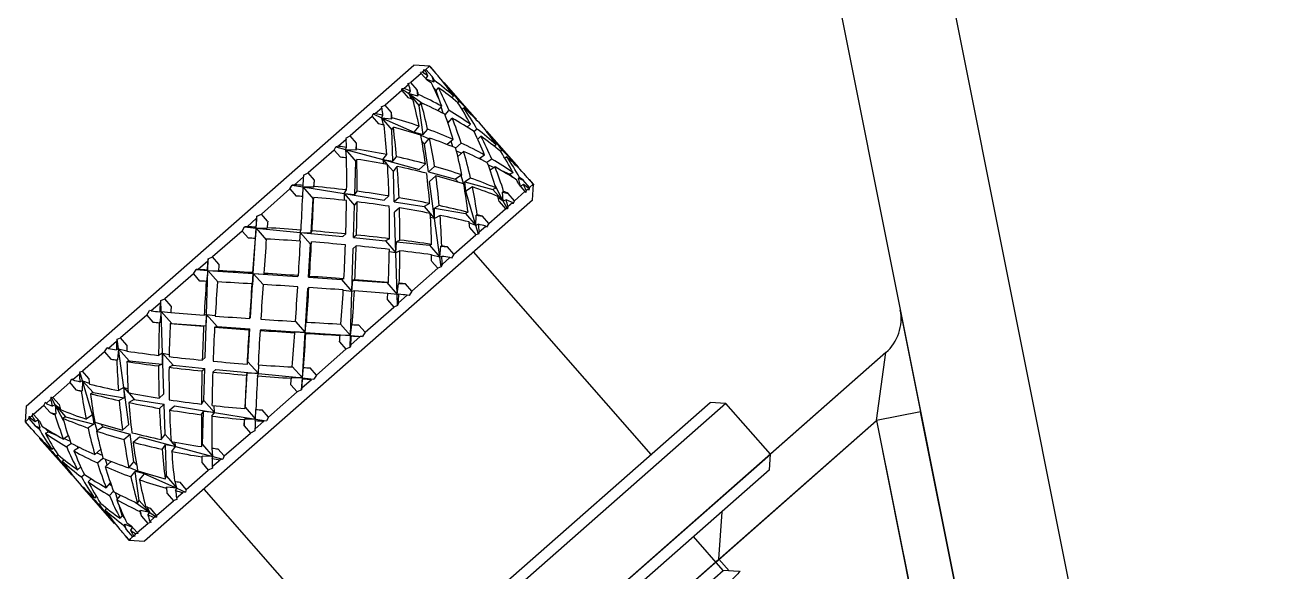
# Model space of a CAD drawing. Header units: millimetres. Extents: x 15 to 1184, y 5 to 836.
# Drawn here: x 315.08 to 326.25, y 355.65 to 360.52 of the extents above; entities that cross this region are included whole.
import ezdxf

# ---------------------------------------------------------------- set-up
doc = ezdxf.new("R2010")
doc.units = ezdxf.units.MM

msp = doc.modelspace()

# ---------------------------------------------------------------- linework, layer by layer
at = {"color": 7, "linetype": 'Continuous', "lineweight": 25}
for p, q in [((319.137, 376.691), (329.42, 325.28)), ((319.137, 376.691), (324.219, 351.285)), ((330.4, 325.476), (320.749, 373.731)), ((325.539, 349.783), (320.749, 373.731)), ((315.09, 357.129), (318.545, 360.165)), ((318.686, 360.156), (318.545, 360.165)), ((318.643, 360.119), (318.623, 360.101)), ((318.629, 360.122), (318.652, 360.126)), ((318.629, 360.122), (318.643, 360.119)), ((318.684, 360.154), (318.652, 360.126)), ((318.708, 360.063), (318.652, 360.126)), ((318.685, 360.156), (318.668, 360.156)), ((318.684, 360.154), (318.668, 360.156)), ((318.684, 360.154), (318.74, 360.09)), ((318.686, 360.156), (318.685, 360.156)), ((318.722, 360.115), (318.686, 360.156)), ((318.721, 360.112), (318.722, 360.115)), ((318.488, 359.998), (318.518, 360.008)), ((318.488, 359.998), (318.499, 359.992)), ((318.611, 360.09), (318.518, 360.008)), ((318.574, 359.944), (318.518, 360.008)), ((318.623, 360.101), (318.603, 360.099)), ((318.611, 360.09), (318.603, 360.099)), ((318.611, 360.09), (318.667, 360.026)), ((318.652, 360.043), (318.67, 360.069)), ((318.652, 360.043), (318.722, 360.016)), ((318.722, 360.016), (318.708, 360.063)), ((318.722, 360.016), (318.729, 360.026)), ((318.813, 360.005), (318.816, 360.009)), ((319.101, 359.683), (318.816, 360.009)), ((318.437, 359.938), (318.288, 359.807)), ((318.459, 359.957), (318.437, 359.954)), ((318.437, 359.938), (318.437, 359.954)), ((318.437, 359.954), (318.5, 359.91)), ((318.437, 359.938), (318.494, 359.874)), ((318.499, 359.992), (318.459, 359.957)), ((318.5, 359.91), (318.516, 359.933)), ((318.5, 359.91), (318.593, 359.803)), ((318.5, 359.91), (318.523, 359.862)), ((318.5, 359.91), (318.581, 359.892)), ((318.5, 359.91), (318.628, 359.819)), ((318.581, 359.892), (318.574, 359.944)), ((318.581, 359.892), (318.587, 359.902)), ((318.721, 359.964), (318.745, 359.937)), ((318.745, 359.937), (318.763, 359.963)), ((318.769, 359.858), (318.745, 359.937)), ((318.883, 359.873), (318.897, 359.889)), ((318.26, 359.782), (318.204, 359.732)), ((318.253, 359.792), (318.288, 359.807)), ((318.253, 359.792), (318.26, 359.782)), ((318.345, 359.743), (318.288, 359.807)), ((318.593, 359.803), (318.609, 359.827)), ((318.628, 359.547), (318.593, 359.803)), ((318.759, 359.758), (318.793, 359.798)), ((318.805, 359.735), (318.788, 359.792)), ((318.938, 359.828), (318.95, 359.841)), ((318.976, 359.767), (318.991, 359.783)), ((318.174, 359.706), (317.977, 359.533)), ((318.174, 359.706), (318.181, 359.729)), ((318.174, 359.706), (318.23, 359.642)), ((318.204, 359.732), (318.181, 359.729)), ((318.181, 359.729), (318.256, 359.695)), ((318.256, 359.695), (318.269, 359.716)), ((318.256, 359.695), (318.35, 359.589)), ((318.256, 359.695), (318.272, 359.632)), ((318.256, 359.695), (318.547, 359.568)), ((318.256, 359.695), (318.346, 359.686)), ((318.346, 359.686), (318.345, 359.743)), ((318.346, 359.686), (318.351, 359.694)), ((318.823, 359.72), (318.858, 359.761)), ((318.841, 359.668), (318.857, 359.658)), ((318.848, 359.648), (318.887, 359.692)), ((319.101, 359.683), (319.098, 359.681)), ((318.35, 359.589), (318.362, 359.61)), ((318.359, 359.31), (318.35, 359.589)), ((318.547, 359.568), (318.591, 359.62)), ((318.547, 359.568), (318.557, 359.555)), ((318.547, 359.568), (318.549, 359.558)), ((318.547, 359.568), (318.68, 359.509)), ((318.547, 359.568), (318.628, 359.547)), ((318.628, 359.547), (318.668, 359.593)), ((319.049, 359.637), (319.021, 359.612)), ((319.108, 359.595), (319.082, 359.572)), ((319.195, 359.577), (319.192, 359.574)), ((319.481, 359.252), (319.195, 359.577)), ((317.872, 359.441), (317.849, 359.437)), ((317.942, 359.502), (317.872, 359.441)), ((317.938, 359.515), (317.977, 359.533)), ((317.938, 359.515), (317.942, 359.502)), ((318.034, 359.469), (317.977, 359.533)), ((318.032, 359.41), (318.034, 359.469)), ((318.616, 359.488), (318.64, 359.461)), ((318.64, 359.461), (318.685, 359.514)), ((318.674, 359.213), (318.64, 359.461)), ((318.895, 359.502), (318.843, 359.456)), ((318.893, 359.436), (318.878, 359.487)), ((318.966, 359.47), (318.916, 359.426)), ((319.142, 359.531), (319.114, 359.506)), ((319.279, 359.455), (319.261, 359.442)), ((317.835, 359.408), (317.603, 359.204)), ((317.835, 359.408), (317.849, 359.437)), ((317.835, 359.408), (317.891, 359.344)), ((317.849, 359.437), (317.935, 359.413)), ((317.935, 359.413), (317.944, 359.43)), ((317.935, 359.413), (318.029, 359.307)), ((317.935, 359.413), (317.941, 359.338)), ((317.935, 359.413), (318.268, 359.323)), ((317.935, 359.413), (318.032, 359.41)), ((318.032, 359.41), (318.035, 359.416)), ((318.268, 359.323), (318.303, 359.367)), ((318.359, 359.31), (318.389, 359.348)), ((318.923, 359.402), (318.971, 359.381)), ((318.988, 359.396), (318.936, 359.35)), ((319.175, 359.363), (319.127, 359.331)), ((319.146, 359.321), (319.138, 359.338)), ((319.331, 359.406), (319.317, 359.397)), ((319.373, 359.348), (319.355, 359.336)), ((318.019, 359.012), (318.029, 359.307)), ((318.029, 359.307), (318.037, 359.324)), ((318.268, 359.323), (318.308, 359.278)), ((318.268, 359.323), (318.273, 359.285)), ((318.268, 359.323), (318.592, 359.236)), ((318.268, 359.323), (318.359, 359.31)), ((318.309, 359.276), (318.362, 359.217)), ((318.362, 359.217), (318.396, 359.261)), ((318.37, 358.947), (318.362, 359.217)), ((318.648, 359.285), (318.592, 359.236)), ((318.729, 359.262), (318.674, 359.213)), ((319.24, 359.326), (319.196, 359.296)), ((319.208, 359.276), (319.262, 359.253)), ((319.269, 359.257), (319.225, 359.228)), ((319.325, 359.225), (319.4, 359.192)), ((319.481, 359.252), (319.476, 359.25)), ((317.562, 359.168), (317.482, 359.098)), ((317.562, 359.184), (317.603, 359.204)), ((317.562, 359.184), (317.562, 359.168)), ((317.659, 359.14), (317.603, 359.204)), ((317.655, 359.079), (317.659, 359.14)), ((318.674, 359.213), (318.915, 359.148)), ((318.741, 359.179), (318.685, 359.129)), ((318.73, 358.797), (318.685, 359.129)), ((318.973, 359.186), (318.915, 359.148)), ((318.915, 359.148), (318.939, 359.121)), ((319.009, 359.042), (318.967, 359.182)), ((319.05, 359.159), (318.998, 359.126)), ((319.009, 359.042), (318.998, 359.126)), ((318.998, 359.126), (319.248, 359.058)), ((319.428, 359.206), (319.4, 359.192)), ((319.4, 359.192), (319.424, 359.164)), ((319.487, 359.164), (319.476, 359.158)), ((319.494, 359.085), (319.476, 359.158)), ((319.476, 359.158), (319.52, 359.139)), ((319.576, 359.075), (319.52, 359.139)), ((319.552, 359.167), (319.608, 359.103)), ((319.574, 359.146), (319.571, 359.144)), ((319.61, 359.104), (319.574, 359.146)), ((319.601, 358.963), (319.61, 359.104)), ((319.61, 359.104), (319.608, 359.087)), ((319.61, 359.104), (319.61, 359.104)), ((317.441, 359.062), (317.186, 358.838)), ((317.441, 359.062), (317.46, 359.095)), ((317.441, 359.062), (317.497, 358.998)), ((317.482, 359.098), (317.46, 359.095)), ((317.46, 359.095), (317.555, 359.079)), ((317.555, 359.079), (317.553, 358.994)), ((317.555, 359.079), (317.559, 359.092)), ((317.555, 359.079), (317.649, 358.973)), ((317.555, 359.079), (317.923, 359.02)), ((317.555, 359.079), (317.655, 359.079)), ((317.655, 359.079), (317.656, 359.084)), ((317.923, 359.02), (317.945, 359.053)), ((317.923, 359.02), (318.016, 358.913)), ((317.923, 359.02), (317.924, 358.96)), ((317.923, 359.02), (318.28, 358.962)), ((317.923, 359.02), (318.019, 359.012)), ((318.019, 359.012), (318.039, 359.041)), ((318.323, 358.999), (318.28, 358.962)), ((318.998, 359.054), (319.009, 359.042)), ((319.009, 359.042), (318.999, 359.046)), ((319.067, 359.079), (319.009, 359.042)), ((319.098, 358.737), (319.009, 359.042)), ((319.274, 359.07), (319.248, 359.058)), ((319.248, 359.058), (319.342, 358.952)), ((319.342, 358.952), (319.268, 359.091)), ((319.345, 359.039), (319.335, 359.034)), ((319.342, 358.952), (319.335, 359.034)), ((319.335, 359.034), (319.386, 359.021)), ((319.442, 358.957), (319.386, 359.021)), ((319.442, 358.957), (319.535, 359.038)), ((319.479, 359.102), (319.535, 359.038)), ((319.521, 359.1), (319.494, 359.085)), ((319.543, 359.029), (319.535, 359.038)), ((319.547, 359.049), (319.543, 359.029)), ((319.547, 359.049), (319.567, 359.067)), ((319.569, 359.052), (319.567, 359.067)), ((319.576, 359.075), (319.569, 359.052)), ((319.576, 359.075), (319.608, 359.103)), ((319.608, 359.087), (319.608, 359.103)), ((319.601, 358.963), (316.146, 355.927)), ((317.63, 358.67), (317.649, 358.973)), ((317.649, 358.973), (317.652, 358.986)), ((318.008, 358.628), (318.016, 358.913)), ((318.016, 358.913), (318.039, 358.946)), ((318.413, 358.984), (318.37, 358.947)), ((318.37, 358.947), (318.637, 358.904)), ((318.416, 358.893), (318.373, 358.855)), ((318.685, 358.932), (318.637, 358.904)), ((318.637, 358.904), (318.689, 358.844)), ((318.771, 358.914), (318.729, 358.889)), ((318.729, 358.889), (319.005, 358.844)), ((318.73, 358.797), (318.729, 358.889)), ((319.213, 358.755), (319.362, 358.886)), ((319.342, 358.952), (319.298, 358.981)), ((319.305, 358.95), (319.362, 358.886)), ((319.367, 358.964), (319.342, 358.952)), ((319.378, 358.884), (319.342, 358.952)), ((319.378, 358.884), (319.362, 358.886)), ((319.383, 358.905), (319.378, 358.884)), ((319.383, 358.905), (319.423, 358.94)), ((319.428, 358.928), (319.423, 358.94)), ((319.442, 358.957), (319.428, 358.928)), ((317.143, 358.8), (317.058, 358.725)), ((317.139, 358.713), (317.145, 358.818)), ((317.145, 358.818), (317.143, 358.8)), ((317.145, 358.818), (317.186, 358.838)), ((317.242, 358.774), (317.186, 358.838)), ((318.385, 358.494), (318.373, 358.855)), ((318.691, 358.842), (318.73, 358.797)), ((318.73, 358.797), (318.693, 358.807)), ((318.778, 358.826), (318.73, 358.797)), ((318.777, 358.455), (318.73, 358.797)), ((319.027, 358.854), (319.005, 358.844)), ((319.005, 358.844), (319.098, 358.737)), ((319.098, 358.737), (319.101, 358.828)), ((319.109, 358.832), (319.101, 358.828)), ((319.101, 358.828), (319.156, 358.819)), ((319.213, 358.755), (319.156, 358.819)), ((317.014, 358.687), (316.752, 358.457)), ((317.014, 358.687), (317.037, 358.723)), ((317.014, 358.687), (317.071, 358.623)), ((317.058, 358.725), (317.037, 358.723)), ((317.037, 358.723), (317.139, 358.713)), ((317.114, 358.309), (317.139, 358.713)), ((317.139, 358.713), (317.13, 358.617)), ((317.139, 358.713), (317.137, 358.721)), ((317.139, 358.713), (317.531, 358.675)), ((317.139, 358.713), (317.239, 358.713)), ((317.139, 358.713), (317.23, 358.61)), ((317.239, 358.713), (317.238, 358.716)), ((317.531, 358.675), (317.527, 358.597)), ((317.531, 358.675), (317.539, 358.696)), ((317.531, 358.675), (317.624, 358.569)), ((317.531, 358.675), (317.911, 358.637)), ((317.531, 358.675), (317.63, 358.67)), ((317.63, 358.67), (317.638, 358.688)), ((317.938, 358.661), (317.911, 358.637)), ((319.098, 358.737), (319.038, 358.761)), ((319.042, 358.718), (319.098, 358.654)), ((319.12, 358.747), (319.098, 358.737)), ((319.121, 358.659), (319.098, 358.737)), ((319.121, 358.659), (319.098, 358.654)), ((319.128, 358.681), (319.121, 358.659)), ((319.128, 358.681), (319.185, 358.731)), ((319.193, 358.722), (319.185, 358.731)), ((319.213, 358.755), (319.193, 358.722)), ((317.13, 358.617), (317.129, 358.62)), ((317.606, 358.275), (317.624, 358.569)), ((317.624, 358.569), (317.632, 358.589)), ((318.031, 358.555), (318.005, 358.531)), ((318.034, 358.651), (318.008, 358.628)), ((318.008, 358.628), (318.292, 358.6)), ((318.327, 358.618), (318.292, 358.6)), ((318.292, 358.6), (318.385, 358.494)), ((318.385, 358.494), (318.389, 358.59)), ((318.421, 358.606), (318.389, 358.59)), ((318.389, 358.59), (318.684, 358.562)), ((318.702, 358.568), (318.684, 358.562)), ((318.684, 358.562), (318.777, 358.455)), ((318.777, 358.455), (318.786, 358.552)), ((318.793, 358.554), (318.786, 358.552)), ((318.786, 358.552), (318.845, 358.546)), ((318.901, 358.482), (318.845, 358.546)), ((318.901, 358.482), (319.098, 358.654)), ((316.713, 358.438), (316.708, 358.418)), ((316.71, 358.336), (316.713, 358.438)), ((316.713, 358.438), (316.752, 358.457)), ((316.808, 358.393), (316.752, 358.457)), ((317.993, 358.149), (318.005, 358.531)), ((318.385, 358.494), (318.326, 358.503)), ((318.421, 358.512), (318.385, 358.494)), ((318.397, 358.122), (318.385, 358.494)), ((318.777, 358.455), (318.703, 358.471)), ((318.795, 358.461), (318.777, 358.455)), ((318.789, 358.367), (318.777, 358.455)), ((318.796, 358.389), (318.866, 358.451)), ((318.879, 358.445), (318.866, 358.451)), ((318.901, 358.482), (318.879, 358.445)), ((320.66, 356.698), (319.075, 358.501)), ((316.58, 358.306), (316.605, 358.344)), ((316.624, 358.344), (316.605, 358.344)), ((316.605, 358.344), (316.71, 358.336)), ((316.708, 358.418), (316.624, 358.344)), ((316.71, 358.336), (316.698, 358.237)), ((316.698, 357.943), (316.71, 358.336)), ((316.71, 358.336), (316.702, 358.34)), ((316.71, 358.336), (317.114, 358.309)), ((316.71, 358.336), (316.806, 358.333)), ((316.71, 358.336), (316.801, 358.233)), ((316.806, 358.333), (316.803, 358.334)), ((318.527, 358.152), (318.759, 358.357)), ((318.703, 358.42), (318.759, 358.357)), ((318.789, 358.367), (318.759, 358.357)), ((318.796, 358.389), (318.789, 358.367)), ((316.58, 358.306), (316.326, 358.082)), ((316.58, 358.306), (316.636, 358.242)), ((316.698, 358.237), (316.695, 358.239)), ((317.09, 357.916), (317.114, 358.309)), ((317.107, 358.209), (317.101, 358.216)), ((317.114, 358.309), (317.107, 358.209)), ((317.114, 358.309), (317.108, 358.316)), ((317.114, 358.309), (317.507, 358.282)), ((317.114, 358.309), (317.214, 358.304)), ((317.114, 358.309), (317.201, 358.21)), ((317.214, 358.304), (317.208, 358.31)), ((317.516, 358.29), (317.507, 358.282)), ((317.615, 358.283), (317.606, 358.275)), ((317.606, 358.275), (317.899, 358.255)), ((317.921, 358.261), (317.899, 358.255)), ((317.899, 358.255), (317.993, 358.149)), ((317.993, 358.149), (318, 358.248)), ((318.019, 358.253), (318, 358.248)), ((318, 358.248), (318.304, 358.228)), ((318.317, 358.229), (318.304, 358.228)), ((318.304, 358.228), (318.397, 358.122)), ((318.397, 358.122), (318.409, 358.221)), ((318.409, 358.221), (318.471, 358.216)), ((318.414, 358.221), (318.409, 358.221)), ((318.527, 358.152), (318.471, 358.216)), ((317.576, 357.783), (317.6, 358.176)), ((317.609, 358.184), (317.6, 358.176)), ((317.993, 358.149), (317.915, 358.156)), ((317.981, 357.756), (317.993, 358.149)), ((318.014, 358.155), (317.993, 358.149)), ((318.397, 358.122), (318.312, 358.13)), ((318.41, 358.123), (318.397, 358.122)), ((318.4, 358.025), (318.397, 358.122)), ((318.407, 358.047), (318.486, 358.117)), ((318.502, 358.114), (318.486, 358.117)), ((318.527, 358.152), (318.502, 358.114)), ((316.284, 358.045), (316.204, 357.975)), ((316.29, 358.067), (316.284, 358.045)), ((316.29, 358.067), (316.326, 358.082)), ((316.293, 357.97), (316.29, 358.067)), ((316.382, 358.018), (316.326, 358.082)), ((318.11, 357.786), (318.365, 358.01)), ((318.309, 358.074), (318.365, 358.01)), ((318.4, 358.025), (318.365, 358.01)), ((318.407, 358.047), (318.4, 358.025)), ((316.164, 357.939), (315.932, 357.735)), ((316.164, 357.939), (316.189, 357.978)), ((316.164, 357.939), (316.22, 357.876)), ((316.204, 357.975), (316.189, 357.978)), ((316.22, 357.876), (316.281, 357.871)), ((316.293, 357.97), (316.28, 357.969)), ((316.293, 357.97), (316.281, 357.871)), ((316.293, 357.97), (316.379, 357.962)), ((316.293, 357.97), (316.387, 357.864)), ((316.305, 357.598), (316.293, 357.97)), ((316.698, 357.943), (316.676, 357.937)), ((316.686, 357.561), (316.698, 357.943)), ((316.698, 357.943), (316.69, 357.843)), ((316.698, 357.943), (316.775, 357.936)), ((316.698, 357.943), (316.791, 357.837)), ((317.081, 357.908), (317.09, 357.916)), ((317.49, 357.882), (317.576, 357.783)), ((317.576, 357.783), (317.584, 357.882)), ((317.59, 357.876), (317.584, 357.882)), ((322.879, 357.983), (323.06, 357.078)), ((322.879, 357.983), (323.06, 357.078)), ((316.281, 357.871), (316.276, 357.871)), ((316.387, 357.864), (316.374, 357.862)), ((316.387, 357.864), (316.69, 357.843)), ((316.69, 357.843), (316.671, 357.839)), ((316.791, 357.837), (316.77, 357.831)), ((316.791, 357.837), (317.084, 357.817)), ((317.066, 357.523), (317.084, 357.817)), ((317.075, 357.809), (317.084, 357.817)), ((317.175, 357.802), (317.184, 357.81)), ((317.184, 357.81), (317.576, 357.783)), ((317.576, 357.783), (317.477, 357.788)), ((317.483, 357.782), (317.477, 357.788)), ((317.552, 357.379), (317.576, 357.783)), ((317.583, 357.776), (317.576, 357.783)), ((317.576, 357.783), (317.981, 357.756)), ((317.89, 357.859), (317.981, 357.756)), ((317.981, 357.756), (317.993, 357.855)), ((317.996, 357.853), (317.993, 357.855)), ((318.11, 357.786), (318.054, 357.85)), ((318.11, 357.786), (318.086, 357.748)), ((315.894, 357.703), (315.824, 357.641)), ((315.901, 357.725), (315.894, 357.703)), ((315.901, 357.725), (315.932, 357.735)), ((315.914, 357.637), (315.901, 357.725)), ((315.988, 357.671), (315.932, 357.735)), ((317.882, 357.699), (317.939, 357.635)), ((317.981, 357.756), (317.884, 357.759)), ((317.887, 357.758), (317.884, 357.759)), ((317.978, 357.653), (317.939, 357.635)), ((317.978, 357.653), (317.981, 357.756)), ((317.982, 357.674), (317.978, 357.653)), ((317.988, 357.752), (317.981, 357.756)), ((317.981, 357.756), (318.086, 357.748)), ((317.982, 357.674), (318.067, 357.748)), ((318.086, 357.748), (318.067, 357.748)), ((315.789, 357.61), (315.593, 357.438)), ((315.789, 357.61), (315.812, 357.647)), ((315.789, 357.61), (315.845, 357.546)), ((315.824, 357.641), (315.812, 357.647)), ((315.845, 357.546), (315.905, 357.54)), ((315.914, 357.637), (315.895, 357.631)), ((315.905, 357.54), (315.898, 357.538)), ((315.914, 357.637), (315.905, 357.54)), ((315.914, 357.637), (316.007, 357.53)), ((315.914, 357.637), (315.988, 357.621)), ((315.96, 357.295), (315.914, 357.637)), ((316.305, 357.598), (316.27, 357.58)), ((316.305, 357.598), (316.301, 357.501)), ((316.305, 357.598), (316.399, 357.492)), ((316.305, 357.598), (316.365, 357.589)), ((316.317, 357.237), (316.305, 357.598)), ((316.659, 357.537), (316.686, 357.561)), ((317.676, 357.405), (317.939, 357.635)), ((322.751, 357.605), (319.92, 355.116)), ((322.751, 357.605), (321.723, 356.701)), ((322.668, 356.999), (322.751, 357.605)), ((322.668, 356.999), (322.751, 357.605)), ((315.569, 357.433), (315.562, 357.411)), ((315.569, 357.433), (315.593, 357.438)), ((315.593, 357.354), (315.569, 357.433)), ((315.649, 357.374), (315.593, 357.438)), ((316.007, 357.53), (315.989, 357.524)), ((316.007, 357.53), (316.301, 357.501)), ((316.301, 357.501), (316.27, 357.486)), ((316.399, 357.492), (316.363, 357.474)), ((316.399, 357.492), (316.683, 357.464)), ((316.657, 357.441), (316.683, 357.464)), ((316.674, 357.179), (316.683, 357.464)), ((316.753, 357.431), (316.779, 357.454)), ((316.779, 357.454), (317.16, 357.417)), ((317.058, 357.503), (317.066, 357.523)), ((317.066, 357.523), (317.16, 357.417)), ((317.16, 357.417), (317.163, 357.495)), ((317.461, 357.482), (317.552, 357.379)), ((317.552, 357.379), (317.561, 357.475)), ((317.561, 357.472), (317.561, 357.475)), ((317.676, 357.405), (317.62, 357.469)), ((315.478, 357.337), (315.329, 357.206)), ((315.478, 357.337), (315.497, 357.37)), ((315.478, 357.337), (315.534, 357.273)), ((315.506, 357.361), (315.497, 357.37)), ((315.562, 357.411), (315.506, 357.361)), ((315.593, 357.354), (315.57, 357.345)), ((315.593, 357.354), (315.59, 357.264)), ((315.593, 357.354), (315.686, 357.248)), ((315.593, 357.354), (315.653, 357.331)), ((315.682, 357.05), (315.593, 357.354)), ((317.042, 357.119), (317.06, 357.422)), ((317.053, 357.404), (317.06, 357.422)), ((317.16, 357.417), (317.06, 357.422)), ((317.151, 357.396), (317.16, 357.417)), ((317.16, 357.417), (317.552, 357.379)), ((317.448, 357.318), (317.504, 357.254)), ((317.552, 357.379), (317.452, 357.379)), ((317.453, 357.376), (317.452, 357.379)), ((317.545, 357.274), (317.552, 357.379)), ((317.548, 357.292), (317.632, 357.366)), ((317.552, 357.379), (317.653, 357.369)), ((317.554, 357.37), (317.552, 357.379)), ((317.653, 357.369), (317.632, 357.366)), ((317.676, 357.405), (317.653, 357.369)), ((315.313, 357.208), (315.307, 357.187)), ((315.313, 357.208), (315.329, 357.206)), ((315.349, 357.14), (315.313, 357.208)), ((315.385, 357.142), (315.329, 357.206)), ((315.534, 357.273), (315.59, 357.264)), ((315.59, 357.264), (315.581, 357.26)), ((315.686, 357.248), (315.663, 357.238)), ((315.686, 357.248), (315.962, 357.203)), ((315.96, 357.295), (315.912, 357.266)), ((315.96, 357.295), (315.999, 357.25)), ((315.96, 357.295), (315.997, 357.285)), ((315.96, 357.295), (315.962, 357.203)), ((316.005, 356.963), (315.96, 357.295)), ((316.001, 357.248), (316.054, 357.188)), ((316.275, 357.199), (316.317, 357.237)), ((317.25, 357.03), (317.504, 357.254)), ((317.545, 357.274), (317.504, 357.254)), ((317.548, 357.292), (317.545, 357.274)), ((315.09, 357.129), (315.08, 356.987)), ((315.249, 357.135), (315.156, 357.053)), ((315.249, 357.135), (315.262, 357.164)), ((315.249, 357.135), (315.305, 357.071)), ((315.268, 357.152), (315.262, 357.164)), ((315.307, 357.187), (315.268, 357.152)), ((315.349, 357.14), (315.323, 357.128)), ((315.349, 357.14), (315.442, 357.034)), ((315.349, 357.14), (315.393, 357.111)), ((315.422, 357.001), (315.349, 357.14)), ((315.349, 357.14), (315.355, 357.058)), ((315.962, 357.203), (315.919, 357.178)), ((316.054, 357.188), (316.006, 357.16)), ((316.054, 357.188), (316.32, 357.145)), ((316.278, 357.108), (316.32, 357.145)), ((316.329, 356.875), (316.32, 357.145)), ((316.368, 357.093), (316.411, 357.13)), ((316.411, 357.13), (316.768, 357.072)), ((316.652, 357.146), (316.674, 357.179)), ((316.674, 357.179), (316.768, 357.072)), ((316.768, 357.072), (316.766, 357.132)), ((317.038, 357.106), (317.042, 357.119)), ((317.042, 357.119), (317.135, 357.013)), ((317.135, 357.013), (317.138, 357.098)), ((317.25, 357.03), (317.194, 357.094)), ((321.326, 357.151), (317.721, 353.983)), ((317.73, 354.124), (321.185, 357.161)), ((321.326, 357.151), (321.185, 357.161)), ((321.723, 356.701), (321.326, 357.151)), ((315.081, 356.988), (315.08, 356.987)), ((315.08, 356.987), (315.117, 356.946)), ((315.082, 357.005), (315.081, 356.988)), ((315.082, 357.005), (315.083, 356.989)), ((315.114, 357.017), (315.083, 356.989)), ((315.139, 356.925), (315.083, 356.989)), ((315.114, 357.017), (315.121, 357.04)), ((315.114, 357.017), (315.17, 356.953)), ((315.123, 357.025), (315.121, 357.04)), ((315.144, 357.043), (315.123, 357.025)), ((315.147, 357.063), (315.144, 357.043)), ((315.147, 357.063), (315.156, 357.053)), ((315.212, 356.99), (315.156, 357.053)), ((315.169, 356.992), (315.197, 357.007)), ((315.214, 356.934), (315.197, 357.007)), ((315.305, 357.071), (315.355, 357.058)), ((315.355, 357.058), (315.345, 357.053)), ((315.442, 357.034), (315.417, 357.021)), ((315.442, 357.034), (315.692, 356.966)), ((315.682, 357.05), (315.624, 357.013)), ((315.682, 357.05), (315.693, 357.038)), ((315.682, 357.05), (315.691, 357.046)), ((315.723, 356.91), (315.682, 357.05)), ((315.682, 357.05), (315.692, 356.966)), ((316.651, 357.051), (316.671, 357.08)), ((316.662, 356.785), (316.671, 357.08)), ((316.768, 357.072), (316.671, 357.08)), ((316.745, 357.039), (316.768, 357.072)), ((316.768, 357.072), (317.135, 357.013)), ((317.032, 356.952), (317.035, 357.013)), ((317.034, 357.008), (317.035, 357.013)), ((317.135, 357.013), (317.035, 357.013)), ((317.128, 356.923), (317.208, 356.994)), ((317.132, 357), (317.135, 357.013)), ((317.135, 357.013), (317.231, 356.997)), ((317.231, 356.997), (317.208, 356.994)), ((317.25, 357.03), (317.231, 356.997)), ((320.184, 354.816), (322.668, 356.999)), ((321.235, 355.74), (322.668, 356.999)), ((323.06, 357.078), (322.668, 356.999)), ((323.06, 357.078), (322.668, 356.999)), ((322.668, 356.999), (323.965, 350.513)), ((322.668, 356.999), (323.691, 351.886)), ((324.357, 350.592), (323.06, 357.078)), ((324.219, 351.285), (323.06, 357.078)), ((315.117, 356.946), (315.119, 356.948)), ((315.17, 356.953), (315.214, 356.934)), ((315.204, 356.928), (315.214, 356.934)), ((315.262, 356.886), (315.29, 356.9)), ((315.29, 356.9), (315.266, 356.928)), ((315.29, 356.9), (315.365, 356.867)), ((315.692, 356.966), (315.641, 356.933)), ((315.775, 356.944), (315.717, 356.906)), ((315.752, 356.971), (315.775, 356.944)), ((315.775, 356.944), (316.017, 356.879)), ((315.949, 356.913), (316.005, 356.963)), ((315.961, 356.83), (316.017, 356.879)), ((316.051, 356.631), (316.017, 356.879)), ((316.294, 356.831), (316.329, 356.875)), ((316.329, 356.875), (316.381, 356.816)), ((316.856, 356.684), (317.088, 356.888)), ((317.032, 356.952), (317.088, 356.888)), ((317.129, 356.908), (317.088, 356.888)), ((317.128, 356.923), (317.129, 356.908)), ((315.21, 356.84), (315.214, 356.842)), ((315.21, 356.84), (315.496, 356.515)), ((315.465, 356.864), (315.422, 356.835)), ((315.429, 356.839), (315.482, 356.816)), ((315.495, 356.796), (315.451, 356.766)), ((315.563, 356.761), (315.515, 356.729)), ((315.553, 356.754), (315.544, 356.771)), ((316.043, 356.807), (316.099, 356.856)), ((316.099, 356.856), (316.422, 356.769)), ((316.301, 356.743), (316.332, 356.782)), ((316.422, 356.769), (316.332, 356.782)), ((316.341, 356.503), (316.332, 356.782)), ((316.383, 356.813), (316.422, 356.769)), ((316.387, 356.725), (316.422, 356.769)), ((316.422, 356.769), (316.418, 356.807)), ((316.422, 356.769), (316.755, 356.679)), ((316.654, 356.768), (316.662, 356.785)), ((316.662, 356.785), (316.755, 356.679)), ((315.318, 356.744), (315.335, 356.756)), ((315.359, 356.685), (315.374, 356.695)), ((315.411, 356.637), (315.429, 356.65)), ((315.702, 356.696), (315.754, 356.742)), ((315.719, 356.711), (315.768, 356.69)), ((315.725, 356.622), (315.774, 356.665)), ((315.813, 356.605), (315.798, 356.656)), ((316.656, 356.676), (316.659, 356.682)), ((316.657, 356.623), (316.659, 356.682)), ((316.755, 356.679), (316.659, 356.682)), ((316.747, 356.661), (316.755, 356.679)), ((316.748, 356.59), (316.819, 356.651)), ((316.755, 356.679), (316.749, 356.754)), ((316.755, 356.679), (316.842, 356.655)), ((316.856, 356.684), (316.799, 356.748)), ((316.842, 356.655), (316.819, 356.651)), ((316.856, 356.684), (316.842, 356.655)), ((318.117, 353.532), (321.723, 356.701)), ((321.713, 356.56), (321.723, 356.701)), ((315.548, 356.561), (315.577, 356.586)), ((315.796, 356.59), (315.848, 356.636)), ((316.006, 356.578), (316.051, 356.631)), ((316.01, 356.583), (316.144, 356.524)), ((316.023, 356.499), (316.062, 356.545)), ((316.051, 356.631), (316.074, 356.604)), ((316.097, 356.289), (316.062, 356.545)), ((316.144, 356.524), (316.062, 356.545)), ((316.133, 356.537), (316.144, 356.524)), ((316.144, 356.524), (316.141, 356.534)), ((316.517, 356.386), (316.713, 356.559)), ((316.657, 356.623), (316.713, 356.559)), ((316.752, 356.577), (316.713, 356.559)), ((316.748, 356.59), (316.752, 356.577)), ((321.713, 356.56), (318.258, 353.523)), ((315.496, 356.515), (315.499, 356.518)), ((315.583, 356.497), (315.608, 356.52)), ((315.642, 356.455), (315.67, 356.48)), ((315.804, 356.4), (315.842, 356.444)), ((315.834, 356.434), (315.849, 356.424)), ((316.099, 356.472), (316.144, 356.524)), ((316.144, 356.524), (316.434, 356.397)), ((316.328, 356.482), (316.341, 356.503)), ((316.341, 356.503), (316.434, 356.397)), ((316.434, 356.397), (316.419, 356.46)), ((316.517, 356.386), (316.461, 356.45)), ((315.589, 356.409), (315.592, 356.411)), ((315.589, 356.409), (315.875, 356.083)), ((315.715, 356.325), (315.7, 356.309)), ((315.832, 356.331), (315.868, 356.372)), ((315.903, 356.3), (315.886, 356.357)), ((315.897, 356.294), (315.932, 356.333)), ((316.339, 356.398), (316.344, 356.406)), ((316.434, 356.397), (316.344, 356.406)), ((316.346, 356.349), (316.344, 356.406)), ((316.346, 356.349), (316.402, 356.285)), ((316.422, 356.376), (316.434, 356.397)), ((316.43, 356.31), (316.487, 356.359)), ((316.434, 356.397), (316.51, 356.363)), ((316.51, 356.363), (316.487, 356.359)), ((316.517, 356.386), (316.51, 356.363)), ((316.672, 356.389), (318.256, 354.586)), ((315.753, 356.264), (315.741, 356.251)), ((315.807, 356.219), (315.793, 356.203)), ((315.945, 356.155), (315.922, 356.234)), ((316.062, 356.273), (316.191, 356.182)), ((316.081, 356.265), (316.097, 356.289)), ((316.097, 356.289), (316.191, 356.182)), ((316.103, 356.19), (316.109, 356.199)), ((316.191, 356.182), (316.109, 356.199)), ((316.117, 356.148), (316.109, 356.199)), ((316.191, 356.182), (316.167, 356.23)), ((316.253, 356.154), (316.197, 356.218)), ((316.253, 356.154), (316.402, 356.285)), ((316.437, 356.3), (316.402, 356.285)), ((316.43, 356.31), (316.437, 356.3)), ((315.878, 356.087), (315.875, 356.083)), ((315.945, 356.155), (315.927, 356.129)), ((315.969, 356.128), (315.945, 356.155)), ((316.117, 356.148), (316.173, 356.084)), ((316.203, 356.094), (316.173, 356.084)), ((316.175, 356.159), (316.191, 356.182)), ((316.191, 356.182), (316.253, 356.138)), ((316.192, 356.1), (316.231, 356.135)), ((316.192, 356.1), (316.203, 356.094)), ((316.253, 356.138), (316.231, 356.135)), ((316.253, 356.154), (316.253, 356.138)), ((321.264, 355.765), (321.291, 356.188)), ((316.007, 355.938), (315.95, 356.002)), ((315.969, 356.076), (315.962, 356.066)), ((315.97, 355.979), (315.968, 355.977)), ((315.968, 355.977), (316.005, 355.936)), ((315.969, 356.076), (316.039, 356.049)), ((315.982, 356.029), (315.969, 356.076)), ((315.982, 356.029), (316.038, 355.965)), ((316.039, 356.049), (316.021, 356.023)), ((316.08, 356.002), (316.024, 356.066)), ((316.047, 355.973), (316.068, 355.991)), ((316.088, 355.993), (316.068, 355.991)), ((316.08, 356.002), (316.173, 356.084)), ((316.08, 356.002), (316.088, 355.993)), ((316.005, 355.936), (316.146, 355.927)), ((316.005, 355.936), (316.005, 355.936)), ((316.023, 355.935), (316.005, 355.936)), ((316.007, 355.938), (316.038, 355.965)), ((316.007, 355.938), (316.023, 355.935)), ((316.062, 355.97), (316.038, 355.965)), ((316.047, 355.973), (316.062, 355.97)), ((321.301, 355.665), (321.037, 355.966)), ((321.264, 355.765), (319.104, 353.867)), ((321.264, 355.765), (321.235, 355.74)), ((321.355, 355.662), (321.264, 355.765)), ((319.451, 354.038), (321.301, 355.665)), ((321.441, 355.656), (321.301, 355.665))]:
    msp.add_line(p, q, dxfattribs=at)
for centre, radius, start, end in [((317.299, 358.099), 2.4, 55.1561, 56.5108), ((317.392, 357.993), 2.4, 56.895, 57.9078), ((317.299, 358.099), 2.4, 48.233, 53.4172), ((317.392, 357.993), 2.4, 49.9338, 55.1561), ((317.299, 358.099), 2.4, 41.3099, 46.5323), ((317.392, 357.993), 2.4, 42.9983, 48.233), ((317.299, 358.099), 2.4, 34.3869, 39.6216), ((317.392, 357.993), 2.4, 36.0876, 41.3099), ((317.299, 358.099), 2.4, 27.4638, 32.6861), ((317.392, 357.993), 2.4, 29.2027, 34.3869), ((317.299, 358.099), 2.4, 24.7121, 25.7249), ((317.392, 357.993), 2.4, 26.1091, 27.4638), ((322.487, 357.905), 0.4, 311.3099, 11.3099), ((322.487, 357.905), 0.4, 311.3099, 11.3099), ((317.299, 358.099), 2.4, 206.1091, 207.4638), ((317.392, 357.993), 2.4, 204.7121, 205.7249), ((317.299, 358.099), 2.4, 209.2027, 214.3869), ((317.392, 357.993), 2.4, 207.4638, 212.6861), ((317.299, 358.099), 2.4, 216.0876, 221.3099), ((317.392, 357.993), 2.4, 214.3869, 219.6216), ((317.299, 358.099), 2.4, 222.9983, 228.233), ((317.392, 357.993), 2.4, 221.3099, 226.5323), ((317.299, 358.099), 2.4, 229.9338, 235.1561), ((317.392, 357.993), 2.4, 228.233, 233.4172), ((317.299, 358.099), 2.4, 236.895, 237.9078), ((317.392, 357.993), 2.4, 235.1561, 236.5108)]:
    msp.add_arc(centre, radius, start, end, dxfattribs=at)
for centre, major_axis, ratio, start_param, end_param in [((317.299, 358.099), (0.187, 2.899), 0.604521, 5.497787, 5.521431), ((317.299, 358.099), (0.172, 2.666), 0.78345, 5.618618, 5.642262), ((317.299, 358.099), (0.187, 2.899), 0.604521, 5.376957, 5.467438), ((317.392, 357.993), (0.187, 2.899), 0.604521, 5.528136, 5.545813), ((317.392, 357.993), (0.172, 2.666), 0.78345, 5.648967, 5.666644), ((317.299, 358.099), (0.172, 2.666), 0.78345, 5.497787, 5.588268), ((317.392, 357.993), (0.172, 2.666), 0.78345, 5.527471, 5.618618), ((317.299, 358.099), (2.666, -0.172), 0.78345, 1.14789, 1.171534), ((317.299, 358.099), (0.199, 3.089), 0.450063, 5.376957, 5.400601), ((317.392, 357.993), (0.199, 3.089), 0.450063, 5.407306, 5.424983), ((317.299, 358.099), (2.666, -0.172), 0.78345, 1.027059, 1.11754), ((317.392, 357.993), (0.187, 2.899), 0.604521, 5.40664, 5.497787), ((317.299, 358.099), (0.209, 3.234), 0.311613, 5.256126, 5.27977), ((317.392, 357.993), (2.666, -0.172), 0.78345, 1.178239, 1.195916), ((317.299, 358.099), (0.199, 3.089), 0.450063, 5.256126, 5.346607), ((317.392, 357.993), (0.199, 3.089), 0.450063, 5.28581, 5.376957), ((317.392, 357.993), (2.666, -0.172), 0.78345, 1.056743, 1.14789), ((317.299, 358.099), (0.172, 2.666), 0.78345, 5.376957, 5.468104), ((317.392, 357.993), (0.172, 2.666), 0.78345, 5.406424, 5.497787), ((317.299, 358.099), (2.899, -0.187), 0.604521, 1.26872, 1.292364), ((317.392, 357.993), (0.209, 3.234), 0.311613, 5.286475, 5.304152), ((317.299, 358.099), (2.899, -0.187), 0.604521, 1.14789, 1.238371), ((317.299, 358.099), (0.187, 2.899), 0.604521, 5.256126, 5.347273), ((317.299, 358.099), (2.666, -0.172), 0.78345, 0.906229, 0.997376), ((317.392, 357.993), (0.187, 2.899), 0.604521, 5.285593, 5.376957), ((317.392, 357.993), (2.666, -0.172), 0.78345, 0.935696, 1.027059), ((317.392, 357.993), (2.899, -0.187), 0.604521, 1.299069, 1.316746), ((317.299, 358.099), (0.209, 3.234), 0.311613, 5.135296, 5.225777), ((317.392, 357.993), (2.899, -0.187), 0.604521, 1.177573, 1.26872), ((317.392, 357.993), (0.209, 3.234), 0.311613, 5.164979, 5.256126), ((317.299, 358.099), (2.899, -0.187), 0.604521, 1.027059, 1.118206), ((317.299, 358.099), (0.172, 2.666), 0.78345, 5.256126, 5.34749), ((317.299, 358.099), (2.666, -0.172), 0.78345, 0.785398, 0.876762), ((317.299, 358.099), (3.089, -0.199), 0.450063, 1.389551, 1.413195), ((317.299, 358.099), (0.215, 3.332), 0.183257, 5.135296, 5.15894), ((317.392, 357.993), (0.215, 3.332), 0.183257, 5.165645, 5.183322), ((317.299, 358.099), (0.199, 3.089), 0.450063, 5.135296, 5.226443), ((317.392, 357.993), (0.199, 3.089), 0.450063, 5.164763, 5.256126), ((317.392, 357.993), (2.899, -0.187), 0.604521, 1.056526, 1.14789), ((317.299, 358.099), (2.899, -0.187), 0.604521, 0.906229, 0.997592), ((317.392, 357.993), (0.172, 2.666), 0.78345, 5.28581, 5.376957), ((317.392, 357.993), (2.666, -0.172), 0.78345, 0.815082, 0.906229), ((317.392, 357.993), (3.089, -0.199), 0.450063, 1.4199, 1.437577), ((317.299, 358.099), (0.215, 3.332), 0.183257, 5.014465, 5.104946), ((317.299, 358.099), (3.089, -0.199), 0.450063, 1.26872, 1.359201), ((317.299, 358.099), (3.089, -0.199), 0.450063, 1.14789, 1.239037), ((317.299, 358.099), (0.187, 2.899), 0.604521, 5.135296, 5.226659), ((317.392, 357.993), (0.187, 2.899), 0.604521, 5.164979, 5.256126), ((317.392, 357.993), (2.899, -0.187), 0.604521, 0.935912, 1.027059), ((317.299, 358.099), (2.666, -0.172), 0.78345, 0.664568, 0.755715), ((317.392, 357.993), (2.666, -0.172), 0.78345, 0.694917, 0.785398), ((317.392, 357.993), (0.215, 3.332), 0.183257, 5.044149, 5.135296), ((317.392, 357.993), (3.089, -0.199), 0.450063, 1.298404, 1.389551), ((317.299, 358.099), (0.209, 3.234), 0.311613, 5.014465, 5.105612), ((317.392, 357.993), (0.209, 3.234), 0.311613, 5.043932, 5.135296), ((317.392, 357.993), (3.089, -0.199), 0.450063, 1.177357, 1.26872), ((317.299, 358.099), (3.089, -0.199), 0.450063, 1.027059, 1.118423), ((317.299, 358.099), (0.172, 2.666), 0.78345, 5.135296, 5.226443), ((317.299, 358.099), (2.899, -0.187), 0.604521, 0.785398, 0.876545), ((317.392, 357.993), (0.172, 2.666), 0.78345, 5.165645, 5.256126), ((317.392, 357.993), (2.899, -0.187), 0.604521, 0.815747, 0.906229), ((317.299, 358.099), (0.218, 3.381), 0.060489, 5.014465, 5.03811), ((317.392, 357.993), (0.218, 3.381), 0.060489, 5.044814, 5.062491), ((317.299, 358.099), (0.199, 3.089), 0.450063, 5.014465, 5.105829), ((317.392, 357.993), (0.199, 3.089), 0.450063, 5.044149, 5.135296), ((317.392, 357.993), (3.089, -0.199), 0.450063, 1.056743, 1.14789), ((317.299, 358.099), (0.187, 2.899), 0.604521, 5.014465, 5.105612), ((317.299, 358.099), (3.089, -0.199), 0.450063, 0.906229, 0.997376), ((317.299, 358.099), (2.899, -0.187), 0.604521, 0.737372, 0.755049), ((317.299, 358.099), (2.666, -0.172), 0.78345, 0.616542, 0.634218), ((317.392, 357.993), (2.666, -0.172), 0.78345, 0.640923, 0.664568), ((317.299, 358.099), (3.234, -0.209), 0.311613, 1.510381, 1.534025), ((317.392, 357.993), (3.234, -0.209), 0.311613, 1.54073, 1.558407), ((317.299, 358.099), (0.218, 3.381), 0.060489, 4.893635, 4.984116), ((317.299, 358.099), (3.234, -0.209), 0.311613, 1.389551, 1.480032), ((317.299, 358.099), (3.234, -0.209), 0.311613, 1.26872, 1.359867), ((317.392, 357.993), (0.187, 2.899), 0.604521, 5.044814, 5.135296), ((317.392, 357.993), (3.089, -0.199), 0.450063, 0.936578, 1.027059), ((317.299, 358.099), (0.172, 2.666), 0.78345, 5.08727, 5.104946), ((317.299, 358.099), (3.089, -0.199), 0.450063, 0.858203, 0.875879), ((317.392, 357.993), (2.899, -0.187), 0.604521, 0.761754, 0.785398), ((317.392, 357.993), (0.218, 3.381), 0.060489, 4.923318, 5.014465), ((317.392, 357.993), (3.234, -0.209), 0.311613, 1.419234, 1.510381), ((317.299, 358.099), (0.215, 3.332), 0.183257, 4.893635, 4.984782), ((317.392, 357.993), (0.215, 3.332), 0.183257, 4.923102, 5.014465), ((317.392, 357.993), (3.234, -0.209), 0.311613, 1.298187, 1.389551), ((317.299, 358.099), (0.209, 3.234), 0.311613, 4.893635, 4.984998), ((317.299, 358.099), (3.234, -0.209), 0.311613, 1.14789, 1.239253), ((317.392, 357.993), (0.209, 3.234), 0.311613, 4.923318, 5.014465), ((317.392, 357.993), (3.234, -0.209), 0.311613, 1.177573, 1.26872), ((317.299, 358.099), (3.234, -0.209), 0.311613, 1.027059, 1.118206), ((317.392, 357.993), (0.172, 2.666), 0.78345, 5.111651, 5.135296), ((317.392, 357.993), (3.089, -0.199), 0.450063, 0.882584, 0.906229), ((317.299, 358.099), (0.218, 3.381), 0.060489, 1.365906, 1.389551), ((317.392, 357.993), (0.218, 3.381), 0.060489, 1.341525, 1.359201), ((317.299, 358.099), (0.199, 3.089), 0.450063, 4.893635, 4.984782), ((317.392, 357.993), (0.199, 3.089), 0.450063, 4.923984, 5.014465), ((317.392, 357.993), (3.234, -0.209), 0.311613, 1.057408, 1.14789), ((317.299, 358.099), (3.234, -0.209), 0.311613, 0.979033, 0.99671), ((317.299, 358.099), (3.332, -0.215), 0.183257, 1.631212, 1.654856), ((317.299, 358.099), (3.332, -0.215), 0.183257, 1.510381, 1.600862), ((317.299, 358.099), (3.332, -0.215), 0.183257, 1.389551, 1.480698), ((317.299, 358.099), (0.187, 2.899), 0.604521, 4.966439, 4.984116), ((317.392, 357.993), (0.187, 2.899), 0.604521, 4.990821, 5.014465), ((317.392, 357.993), (3.234, -0.209), 0.311613, 1.003415, 1.027059), ((317.392, 357.993), (3.332, -0.215), 0.183257, 1.661561, 1.679238), ((317.299, 358.099), (0.218, 3.381), 0.060489, 1.4199, 1.510381), ((317.392, 357.993), (0.218, 3.381), 0.060489, 1.389551, 1.480698), ((317.392, 357.993), (3.332, -0.215), 0.183257, 1.540065, 1.631212), ((317.299, 358.099), (0.218, 3.381), 0.060489, 4.772804, 4.863951), ((317.392, 357.993), (0.218, 3.381), 0.060489, 4.802271, 4.893635), ((317.392, 357.993), (3.332, -0.215), 0.183257, 1.419018, 1.510381), ((317.299, 358.099), (0.215, 3.332), 0.183257, 4.772804, 4.864168), ((317.392, 357.993), (0.215, 3.332), 0.183257, 4.802488, 4.893635), ((317.392, 357.993), (3.332, -0.215), 0.183257, 1.298404, 1.389551), ((317.299, 358.099), (3.332, -0.215), 0.183257, 1.26872, 1.360084), ((317.299, 358.099), (3.332, -0.215), 0.183257, 1.14789, 1.239037), ((317.299, 358.099), (3.332, -0.215), 0.183257, 1.099864, 1.11754), ((317.299, 358.099), (0.209, 3.234), 0.311613, 4.772804, 4.863951), ((317.392, 357.993), (0.209, 3.234), 0.311613, 4.803153, 4.893635), ((317.392, 357.993), (3.332, -0.215), 0.183257, 1.178239, 1.26872), ((317.299, 358.099), (0.199, 3.089), 0.450063, 4.845609, 4.863286), ((317.392, 357.993), (0.199, 3.089), 0.450063, 4.86999, 4.893635), ((317.392, 357.993), (3.332, -0.215), 0.183257, 1.124245, 1.14789), ((317.299, 358.099), (3.381, -0.218), 0.060489, 1.752042, 1.775686), ((317.299, 358.099), (0.215, 3.332), 0.183257, 1.486737, 1.510381), ((317.392, 357.993), (0.215, 3.332), 0.183257, 1.462355, 1.480032), ((317.299, 358.099), (3.381, -0.218), 0.060489, 1.631212, 1.721693), ((317.392, 357.993), (3.381, -0.218), 0.060489, 1.782391, 1.800068), ((317.299, 358.099), (0.215, 3.332), 0.183257, 1.54073, 1.631212), ((317.392, 357.993), (0.215, 3.332), 0.183257, 1.510381, 1.601528), ((317.392, 357.993), (3.381, -0.218), 0.060489, 1.660895, 1.752042), ((317.299, 358.099), (0.218, 3.381), 0.060489, 1.540065, 1.631212), ((317.392, 357.993), (0.218, 3.381), 0.060489, 1.510381, 1.601745), ((317.392, 357.993), (3.381, -0.218), 0.060489, 1.539848, 1.631212), ((317.299, 358.099), (3.381, -0.218), 0.060489, 1.510381, 1.601528), ((317.299, 358.099), (3.381, -0.218), 0.060489, 1.389551, 1.480914), ((317.299, 358.099), (3.381, -0.218), 0.060489, 1.26872, 1.359867), ((317.299, 358.099), (3.381, -0.218), 0.060489, 1.220694, 1.238371), ((317.299, 358.099), (0.218, 3.381), 0.060489, 4.651974, 4.743337), ((317.392, 357.993), (0.218, 3.381), 0.060489, 4.681657, 4.772804), ((317.392, 357.993), (3.381, -0.218), 0.060489, 1.419234, 1.510381), ((317.299, 358.099), (0.215, 3.332), 0.183257, 4.651974, 4.743121), ((317.392, 357.993), (0.215, 3.332), 0.183257, 4.682323, 4.772804), ((317.392, 357.993), (3.381, -0.218), 0.060489, 1.299069, 1.389551), ((317.299, 358.099), (0.209, 3.234), 0.311613, 4.724778, 4.742455), ((317.392, 357.993), (0.209, 3.234), 0.311613, 4.74916, 4.772804), ((317.392, 357.993), (3.381, -0.218), 0.060489, 1.245076, 1.26872), ((317.299, 358.099), (0.209, 3.234), 0.311613, 1.607567, 1.631212), ((317.392, 357.993), (0.209, 3.234), 0.311613, 1.583186, 1.600862), ((317.299, 358.099), (3.381, -0.218), 0.060489, 4.386668, 4.410313), ((317.392, 357.993), (3.381, -0.218), 0.060489, 4.362287, 4.379964), ((317.299, 358.099), (3.381, -0.218), 0.060489, 4.440662, 4.531143), ((317.299, 358.099), (3.381, -0.218), 0.060489, 4.560827, 4.651974), ((317.299, 358.099), (3.381, -0.218), 0.060489, 4.681441, 4.772804), ((317.299, 358.099), (3.381, -0.218), 0.060489, 4.802488, 4.893635), ((317.299, 358.099), (0.209, 3.234), 0.311613, 1.661561, 1.752042), ((317.392, 357.993), (0.209, 3.234), 0.311613, 1.631212, 1.722359), ((317.392, 357.993), (3.381, -0.218), 0.060489, 4.410313, 4.50146), ((317.299, 358.099), (0.215, 3.332), 0.183257, 1.660895, 1.752042), ((317.392, 357.993), (0.215, 3.332), 0.183257, 1.631212, 1.722575), ((317.392, 357.993), (3.381, -0.218), 0.060489, 4.531143, 4.622507), ((317.299, 358.099), (0.218, 3.381), 0.060489, 1.660679, 1.752042), ((317.392, 357.993), (0.218, 3.381), 0.060489, 1.631212, 1.722359), ((317.392, 357.993), (3.381, -0.218), 0.060489, 4.651974, 4.743121), ((317.299, 358.099), (0.218, 3.381), 0.060489, 4.531143, 4.62229), ((317.392, 357.993), (0.218, 3.381), 0.060489, 4.561492, 4.651974), ((317.392, 357.993), (3.381, -0.218), 0.060489, 4.772804, 4.863286), ((317.299, 358.099), (3.381, -0.218), 0.060489, 4.923984, 4.941661), ((317.299, 358.099), (0.199, 3.089), 0.450063, 1.728398, 1.752042), ((317.392, 357.993), (0.199, 3.089), 0.450063, 1.704016, 1.721693), ((317.299, 358.099), (0.215, 3.332), 0.183257, 4.603948, 4.621625), ((317.392, 357.993), (0.215, 3.332), 0.183257, 4.628329, 4.651974), ((317.392, 357.993), (3.381, -0.218), 0.060489, 4.893635, 4.917279), ((317.299, 358.099), (3.332, -0.215), 0.183257, 4.265838, 4.289482), ((317.392, 357.993), (3.332, -0.215), 0.183257, 4.241456, 4.259133), ((317.299, 358.099), (3.332, -0.215), 0.183257, 4.319831, 4.410313), ((317.299, 358.099), (3.332, -0.215), 0.183257, 4.439996, 4.531143), ((317.299, 358.099), (0.199, 3.089), 0.450063, 1.782391, 1.872873), ((317.392, 357.993), (3.332, -0.215), 0.183257, 4.289482, 4.380629), ((317.392, 357.993), (0.199, 3.089), 0.450063, 1.752042, 1.843189), ((317.299, 358.099), (0.209, 3.234), 0.311613, 1.781726, 1.872873), ((317.392, 357.993), (0.209, 3.234), 0.311613, 1.752042, 1.843405), ((317.392, 357.993), (3.332, -0.215), 0.183257, 4.410313, 4.501676), ((317.299, 358.099), (0.215, 3.332), 0.183257, 1.781509, 1.872873), ((317.392, 357.993), (0.215, 3.332), 0.183257, 1.752042, 1.843189), ((317.392, 357.993), (3.332, -0.215), 0.183257, 4.531143, 4.62229), ((317.299, 358.099), (3.332, -0.215), 0.183257, 4.56061, 4.651974), ((317.299, 358.099), (3.332, -0.215), 0.183257, 4.681657, 4.772804), ((317.299, 358.099), (3.332, -0.215), 0.183257, 4.803153, 4.82083), ((317.299, 358.099), (3.234, -0.209), 0.311613, 4.145007, 4.168652), ((317.299, 358.099), (0.187, 2.899), 0.604521, 1.849228, 1.872873), ((317.392, 357.993), (0.187, 2.899), 0.604521, 1.824847, 1.842523), ((317.299, 358.099), (3.234, -0.209), 0.311613, 4.199001, 4.289482), ((317.299, 358.099), (0.218, 3.381), 0.060489, 1.781726, 1.872873), ((317.392, 357.993), (0.218, 3.381), 0.060489, 1.752042, 1.842523), ((317.392, 357.993), (3.332, -0.215), 0.183257, 4.651974, 4.742455), ((317.299, 358.099), (0.218, 3.381), 0.060489, 4.483117, 4.500794), ((317.392, 357.993), (0.218, 3.381), 0.060489, 4.507499, 4.531143), ((317.392, 357.993), (3.332, -0.215), 0.183257, 4.772804, 4.796449), ((317.392, 357.993), (3.234, -0.209), 0.311613, 4.120626, 4.138303), ((317.299, 358.099), (0.187, 2.899), 0.604521, 1.903222, 1.993703), ((317.392, 357.993), (0.187, 2.899), 0.604521, 1.872873, 1.964019), ((317.392, 357.993), (3.234, -0.209), 0.311613, 4.168652, 4.259799), ((317.299, 358.099), (3.234, -0.209), 0.311613, 4.319166, 4.410313), ((317.299, 358.099), (3.089, -0.199), 0.450063, 4.024177, 4.047821), ((317.299, 358.099), (0.172, 2.666), 0.78345, 1.970059, 1.993703), ((317.392, 357.993), (0.172, 2.666), 0.78345, 1.945677, 1.963354), ((317.299, 358.099), (3.089, -0.199), 0.450063, 4.078171, 4.168652), ((317.299, 358.099), (0.199, 3.089), 0.450063, 1.902556, 1.993703), ((317.392, 357.993), (3.234, -0.209), 0.311613, 4.289482, 4.380846), ((317.392, 357.993), (0.199, 3.089), 0.450063, 1.872873, 1.964236), ((317.299, 358.099), (0.209, 3.234), 0.311613, 1.90234, 1.993703), ((317.299, 358.099), (3.234, -0.209), 0.311613, 4.43978, 4.531143), ((317.392, 357.993), (0.209, 3.234), 0.311613, 1.872873, 1.964019), ((317.392, 357.993), (3.234, -0.209), 0.311613, 4.410313, 4.50146), ((317.299, 358.099), (3.234, -0.209), 0.311613, 4.560827, 4.651974), ((317.299, 358.099), (3.234, -0.209), 0.311613, 4.682323, 4.7), ((317.299, 358.099), (2.666, -0.172), 0.78345, 3.782516, 3.80616), ((317.299, 358.099), (2.899, -0.187), 0.604521, 3.903347, 3.926991), ((317.392, 357.993), (3.089, -0.199), 0.450063, 3.999795, 4.017472), ((317.299, 358.099), (0.172, 2.666), 0.78345, 2.024052, 2.114534), ((317.392, 357.993), (3.089, -0.199), 0.450063, 4.047821, 4.138968), ((317.392, 357.993), (0.172, 2.666), 0.78345, 1.993703, 2.08485), ((317.299, 358.099), (3.089, -0.199), 0.450063, 4.198335, 4.289482), ((317.299, 358.099), (0.215, 3.332), 0.183257, 1.902556, 1.993703), ((317.392, 357.993), (0.215, 3.332), 0.183257, 1.872873, 1.963354), ((317.392, 357.993), (3.234, -0.209), 0.311613, 4.531143, 4.621625), ((317.299, 358.099), (0.218, 3.381), 0.060489, 1.903222, 1.920899), ((317.392, 357.993), (0.218, 3.381), 0.060489, 1.872873, 1.896517), ((317.392, 357.993), (3.234, -0.209), 0.311613, 4.651974, 4.675618), ((317.392, 357.993), (2.666, -0.172), 0.78345, 3.758134, 3.775811), ((317.299, 358.099), (2.666, -0.172), 0.78345, 3.83651, 3.926991), ((317.392, 357.993), (2.899, -0.187), 0.604521, 3.878965, 3.896642), ((317.299, 358.099), (2.899, -0.187), 0.604521, 3.95734, 4.047821), ((317.392, 357.993), (2.899, -0.187), 0.604521, 3.926991, 4.018138), ((317.299, 358.099), (0.187, 2.899), 0.604521, 2.023387, 2.114534), ((317.392, 357.993), (0.187, 2.899), 0.604521, 1.993703, 2.085066), ((317.392, 357.993), (3.089, -0.199), 0.450063, 4.168652, 4.260015), ((317.299, 358.099), (3.089, -0.199), 0.450063, 4.318949, 4.410313), ((317.392, 357.993), (2.666, -0.172), 0.78345, 3.80616, 3.897307), ((317.299, 358.099), (0.172, 2.666), 0.78345, 2.144217, 2.235364), ((317.299, 358.099), (2.899, -0.187), 0.604521, 4.077505, 4.168652), ((317.299, 358.099), (0.199, 3.089), 0.450063, 2.02317, 2.114534), ((317.392, 357.993), (3.089, -0.199), 0.450063, 4.289482, 4.380629), ((317.392, 357.993), (0.199, 3.089), 0.450063, 1.993703, 2.08485), ((317.299, 358.099), (3.089, -0.199), 0.450063, 4.439996, 4.531143), ((317.299, 358.099), (2.666, -0.172), 0.78345, 3.956674, 4.047821), ((317.392, 357.993), (2.899, -0.187), 0.604521, 4.047821, 4.139185), ((317.392, 357.993), (0.172, 2.666), 0.78345, 2.114534, 2.205897), ((317.299, 358.099), (2.899, -0.187), 0.604521, 4.198119, 4.289482), ((317.299, 358.099), (0.209, 3.234), 0.311613, 2.023387, 2.114534), ((317.392, 357.993), (3.089, -0.199), 0.450063, 4.410313, 4.500794), ((317.392, 357.993), (0.209, 3.234), 0.311613, 1.993703, 2.084184), ((317.299, 358.099), (0.215, 3.332), 0.183257, 2.024052, 2.041729), ((317.299, 358.099), (3.089, -0.199), 0.450063, 4.561492, 4.579169), ((317.392, 357.993), (3.089, -0.199), 0.450063, 4.531143, 4.554788), ((317.392, 357.993), (0.215, 3.332), 0.183257, 1.993703, 2.017347), ((317.392, 357.993), (2.666, -0.172), 0.78345, 3.926991, 4.018354), ((317.299, 358.099), (0.187, 2.899), 0.604521, 2.144001, 2.235364), ((317.392, 357.993), (2.899, -0.187), 0.604521, 4.168652, 4.259799), ((317.392, 357.993), (0.187, 2.899), 0.604521, 2.114534, 2.20568), ((317.299, 358.099), (2.899, -0.187), 0.604521, 4.319166, 4.410313), ((317.299, 358.099), (0.172, 2.666), 0.78345, 2.264831, 2.356194), ((317.299, 358.099), (2.666, -0.172), 0.78345, 4.077288, 4.168652), ((317.392, 357.993), (2.666, -0.172), 0.78345, 4.047821, 4.138968), ((317.392, 357.993), (0.172, 2.666), 0.78345, 2.235364, 2.326511), ((317.299, 358.099), (0.199, 3.089), 0.450063, 2.144217, 2.235364), ((317.392, 357.993), (2.899, -0.187), 0.604521, 4.289482, 4.379964), ((317.392, 357.993), (0.199, 3.089), 0.450063, 2.114534, 2.205015), ((317.299, 358.099), (2.899, -0.187), 0.604521, 4.440662, 4.458339), ((317.299, 358.099), (0.187, 2.899), 0.604521, 2.265048, 2.356194), ((317.299, 358.099), (2.666, -0.172), 0.78345, 4.198335, 4.289482), ((317.299, 358.099), (0.209, 3.234), 0.311613, 2.144883, 2.16256), ((317.392, 357.993), (2.899, -0.187), 0.604521, 4.410313, 4.433957), ((317.392, 357.993), (0.209, 3.234), 0.311613, 2.114534, 2.138178), ((317.299, 358.099), (0.172, 2.666), 0.78345, 2.385878, 2.477025), ((317.392, 357.993), (0.172, 2.666), 0.78345, 2.356194, 2.446676), ((317.392, 357.993), (2.666, -0.172), 0.78345, 4.168652, 4.259133), ((317.392, 357.993), (0.187, 2.899), 0.604521, 2.235364, 2.325845), ((317.299, 358.099), (2.666, -0.172), 0.78345, 4.319831, 4.337508), ((317.299, 358.099), (0.199, 3.089), 0.450063, 2.265713, 2.28339), ((317.392, 357.993), (2.666, -0.172), 0.78345, 4.289482, 4.313127), ((317.392, 357.993), (0.199, 3.089), 0.450063, 2.235364, 2.259008), ((317.299, 358.099), (0.172, 2.666), 0.78345, 2.507374, 2.525051), ((317.299, 358.099), (0.187, 2.899), 0.604521, 2.386544, 2.404221), ((317.392, 357.993), (0.172, 2.666), 0.78345, 2.477025, 2.500669), ((317.392, 357.993), (0.187, 2.899), 0.604521, 2.356194, 2.379839)]:
    msp.add_ellipse(centre, major_axis=major_axis, ratio=ratio, start_param=start_param, end_param=end_param, dxfattribs=at)
msp.add_open_spline([(321.441, 355.653), (321.442, 355.654), (321.468, 355.672), (321.4, 355.603), (321.232, 355.442), (320.946, 355.177), (320.593, 354.853), (320.205, 354.499), (319.841, 354.166), (319.537, 353.886), (319.326, 353.689), (319.197, 353.565), (319.195, 353.556), (319.195, 353.553)], degree=3, knots=[0, 0, 0, 0, 0.0055815, 0.1093357, 0.2138871, 0.3188338, 0.4246356, 0.5313445, 0.6384139, 0.7360565, 0.8336951, 0.9230765, 1, 1, 1, 1], dxfattribs=at)

doc.saveas('drawing.dxf')
